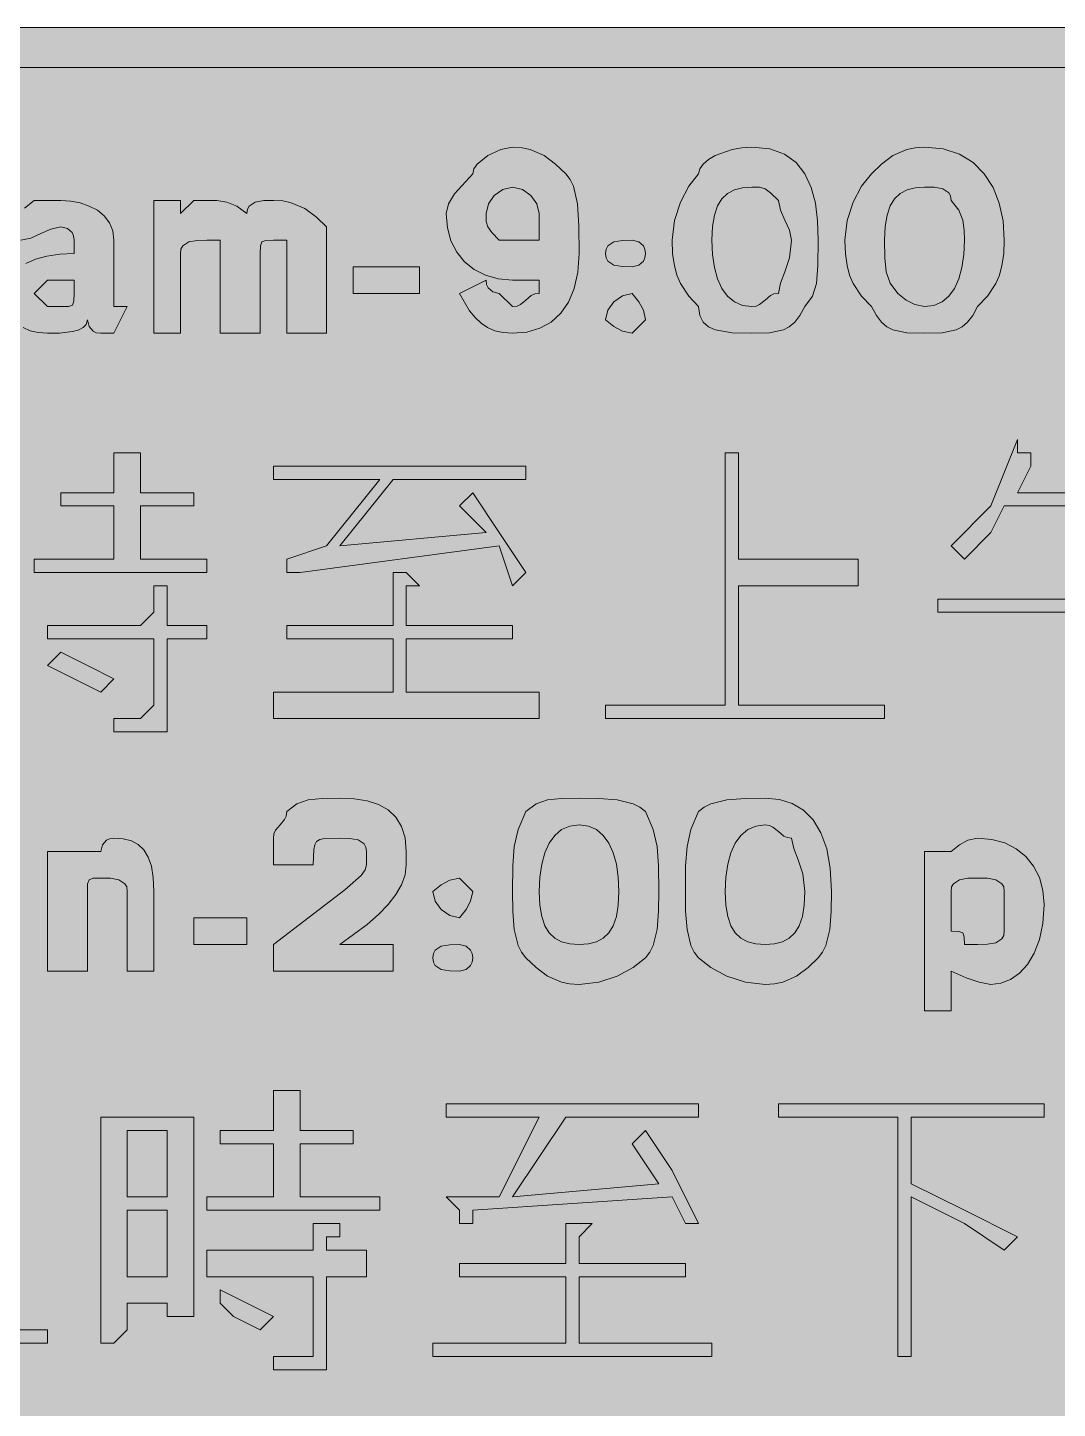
# Model space of a CAD drawing. Header units: metres. Extents: x 81 to 486, y 9 to 260.
# Drawn here: x 249.3 to 342.3, y 135.5 to 260.2 of the extents above; entities that cross this region are included whole.
import ezdxf

# ---------------------------------------------------------------- set-up
doc = ezdxf.new("R2010")
doc.units = ezdxf.units.M
doc.layers.add('FILL_BLACK_000000', color=7, linetype='Continuous', true_color=0x000000)
doc.layers.add('FILL_WHITE_FFFFFF', color=7, linetype='Continuous', true_color=0xffffff)

msp = doc.modelspace()

# ---------------------------------------------------------------- hatches: boundary and pattern name
at = {"layer": 'FILL_BLACK_000000', "true_color": 0x000000}
h = msp.add_hatch(color=7, dxfattribs=at)
h.dxf.hatch_style = 1
h.paths.add_polyline_path([(80.69, 255.06), (80.82, 255.96), (81.18, 256.86), (81.87, 257.76), (83.67, 259.41), (84.57, 259.95), (85.47, 260.16), (480.27, 260.16), (481.17, 259.95), (482.07, 259.41), (483.87, 257.76), (485.52, 255.96), (486.06, 255.06), (486.27, 254.16), (486.27, 15.36), (486.22, 14.51), (486.06, 13.77), (485.52, 12.51), (484.75, 11.48), (483.87, 10.56), (482.97, 9.87), (482.07, 9.51), (481.17, 9.38), (480.27, 9.36), (85.47, 9.36), (84.57, 9.38), (83.67, 9.51), (82.77, 9.87), (81.87, 10.56), (81.82, 10.96), (81.68, 11.27), (81.27, 11.76), (80.86, 12.25), (80.72, 12.56), (80.67, 12.96), (80.67, 15.36), (80.67, 254.16), (80.69, 255.06)])
h.paths.add_polyline_path([(83.82, 256.26), (83.51, 255.97), (83.28, 255.55), (83.12, 254.95), (83.07, 254.16), (83.07, 14.16), (83.22, 13.56), (83.58, 13.15), (83.87, 13.01), (84.27, 12.96), (84.32, 12.56), (84.46, 12.27), (84.87, 11.91), (85.47, 11.76), (480.27, 11.76), (481.15, 11.97), (481.92, 12.51), (482.46, 13.28), (482.67, 14.16), (482.67, 254.16), (482.62, 254.95), (482.46, 255.55), (482.23, 255.97), (481.92, 256.26), (481.15, 256.52), (480.27, 256.56), (85.47, 256.56), (84.59, 256.52), (83.82, 256.26)], flags=16)
h = msp.add_hatch(color=7, dxfattribs=at)
h.dxf.hatch_style = 1
h.paths.add_polyline_path([(290.61, 237.79), (289.59, 238.31), (288.72, 239.01), (288.02, 239.88), (287.5, 240.9), (287.18, 242.07), (287.07, 243.36), (287.28, 244.26), (287.82, 245.16), (289.47, 246.96), (289.58, 247.41), (289.86, 247.84), (290.82, 248.61), (292, 249.15), (293.07, 249.36), (293.92, 249.31), (294.66, 249.15), (295.92, 248.61), (296.95, 247.84), (297.87, 246.96), (298.27, 246.45), (298.56, 245.83), (298.92, 244.26), (299.05, 242.23), (299.07, 239.76), (298.96, 238.07), (298.64, 236.61), (298.12, 235.37), (297.42, 234.36), (296.55, 233.57), (295.53, 233.01), (294.36, 232.67), (293.07, 232.56), (292.22, 232.62), (291.48, 232.78), (290.81, 233.07), (290.22, 233.46), (289.68, 233.97), (289.19, 234.58), (288.27, 236.16), (290.67, 237.36), (290.72, 236.96), (290.86, 236.67), (291.27, 236.31), (291.87, 236.16), (293.07, 234.96), (293.47, 235.01), (293.78, 235.15), (294.27, 235.56), (294.76, 235.97), (295.07, 236.11), (295.47, 236.16), (295.47, 237.36), (293.07, 237.36), (291.78, 237.47), (290.61, 237.79)])
h.paths.add_polyline_path([(294.72, 245.01), (293.95, 245.55), (293.07, 245.76), (292.19, 245.55), (291.42, 245.01), (290.88, 244.24), (290.67, 243.36), (290.69, 242.65), (290.82, 242.16), (291.18, 241.67), (291.87, 240.96), (293.07, 240.96), (295.47, 240.96), (295.47, 243.36), (295.26, 244.24), (294.72, 245.01)], flags=16)
h = msp.add_hatch(color=7, dxfattribs=at)
h.dxf.hatch_style = 1
h.paths.add_polyline_path([(320.52, 237.06), (320.16, 235.9), (319.47, 234.96), (319.02, 234.17), (318.55, 233.57), (318.06, 233.15), (317.52, 232.86), (316.26, 232.6), (314.67, 232.56), (312.91, 232.6), (311.37, 232.86), (310.76, 233.15), (310.28, 233.57), (309.98, 234.17), (309.87, 234.96), (308.99, 235.9), (308.22, 237.06), (307.91, 237.8), (307.68, 238.67), (307.52, 239.72), (307.47, 240.96), (307.68, 242.74), (308.22, 244.41), (308.99, 245.85), (309.87, 246.96), (309.98, 247.41), (310.28, 247.84), (310.76, 248.25), (311.37, 248.61), (312.91, 249.15), (313.77, 249.31), (314.67, 249.36), (316.31, 249.2), (317.63, 248.72), (318.68, 247.97), (319.47, 246.96), (320.04, 245.73), (320.41, 244.3), (320.61, 242.7), (320.67, 240.96), (320.65, 238.67), (320.52, 237.06)])
h.paths.add_polyline_path([(317.67, 242.76), (317.26, 243.66), (317.07, 244.56), (316.36, 245.25), (315.87, 245.61), (315.38, 245.74), (314.67, 245.76), (313.83, 245.7), (313.1, 245.52), (312.48, 245.19), (311.97, 244.71), (311.58, 244.06), (311.3, 243.23), (311.13, 242.2), (311.07, 240.96), (311.13, 239.67), (311.3, 238.5), (311.58, 237.48), (311.97, 236.61), (312.48, 235.91), (313.1, 235.39), (313.83, 235.07), (314.67, 234.96), (315.07, 235.01), (315.38, 235.15), (315.87, 235.56), (316.36, 235.97), (316.67, 236.11), (317.07, 236.16), (317.26, 237.08), (317.67, 238.11), (318.08, 239.37), (318.27, 240.96), (318.08, 241.86), (317.67, 242.76)], flags=16)
h = msp.add_hatch(color=7, dxfattribs=at)
h.dxf.hatch_style = 1
h.paths.add_polyline_path([(337.26, 238.67), (337.03, 237.8), (336.72, 237.06), (335.95, 235.9), (335.07, 234.96), (334.62, 234.17), (334.15, 233.57), (333.66, 233.15), (333.12, 232.86), (331.86, 232.6), (330.27, 232.56), (328.68, 232.6), (327.42, 232.86), (326.88, 233.15), (326.39, 233.57), (325.92, 234.17), (325.47, 234.96), (324.59, 235.9), (323.82, 237.06), (323.51, 237.8), (323.28, 238.67), (323.12, 239.72), (323.07, 240.96), (323.28, 242.74), (323.82, 244.41), (324.59, 245.85), (325.47, 246.96), (326.39, 247.84), (327.42, 248.61), (328.68, 249.15), (329.42, 249.31), (330.27, 249.36), (331.96, 249.2), (333.42, 248.72), (334.66, 247.97), (335.67, 246.96), (336.46, 245.73), (337.02, 244.3), (337.36, 242.7), (337.47, 240.96), (337.42, 239.72), (337.26, 238.67)])
h.paths.add_polyline_path([(333.72, 242.76), (333.36, 243.66), (332.67, 244.56), (332.62, 244.96), (332.46, 245.25), (331.92, 245.61), (331.15, 245.74), (330.27, 245.76), (329.43, 245.7), (328.7, 245.52), (328.08, 245.19), (327.57, 244.71), (327.18, 244.06), (326.9, 243.23), (326.73, 242.2), (326.67, 240.96), (326.69, 239.37), (326.82, 238.11), (327.18, 237.08), (327.87, 236.16), (328.62, 235.56), (329.39, 235.15), (330.27, 234.96), (331.11, 235.07), (331.85, 235.39), (332.46, 235.91), (332.97, 236.61), (333.36, 237.48), (333.64, 238.5), (333.81, 239.67), (333.87, 240.96), (333.85, 241.86), (333.72, 242.76)], flags=16)
h = msp.add_hatch(color=7, dxfattribs=at)
h.dxf.hatch_style = 1
h.paths.add_polyline_path([(253.42, 241.36), (253.28, 241.65), (252.87, 242.01), (252.27, 242.16), (251.37, 241.97), (250.47, 241.56), (249.57, 241.15), (248.67, 240.96), (247.47, 243.36), (248.22, 243.51), (248.99, 243.87), (249.87, 244.56), (252.27, 244.56), (253.17, 244.5), (254.03, 244.33), (254.84, 244.05), (255.57, 243.66), (256.18, 243.15), (256.66, 242.53), (256.96, 241.8), (257.07, 240.96), (257.07, 234.96), (258.27, 234.96), (257.07, 232.56), (255.87, 232.56), (255.47, 232.61), (255.18, 232.75), (254.82, 233.16), (254.67, 233.76), (254.56, 233.36), (254.28, 233.07), (253.85, 232.85), (253.32, 232.71), (252.14, 232.58), (251.07, 232.56), (250.23, 232.62), (249.5, 232.78), (248.88, 233.07), (248.37, 233.46), (247.98, 233.97), (247.7, 234.58), (247.53, 235.32), (247.47, 236.16), (247.58, 237), (247.9, 237.73), (248.42, 238.35), (249.12, 238.86), (249.99, 239.25), (251.01, 239.53), (252.18, 239.7), (253.47, 239.76), (253.47, 240.96), (253.42, 241.36)])
h.paths.add_polyline_path([(252.27, 234.96), (252.96, 234.98), (253.32, 235.11), (253.45, 235.47), (253.47, 236.16), (253.47, 237.36), (251.07, 237.36), (249.87, 236.16), (251.07, 234.96), (252.27, 234.96)], flags=16)
h = msp.add_hatch(color=7, dxfattribs=at)
h.dxf.hatch_style = 1
h.paths.add_polyline_path([(260.67, 232.56), (260.67, 244.56), (263.07, 244.56), (263.07, 243.36), (264.27, 244.56), (265.47, 244.56), (266.37, 244.54), (267.27, 244.41), (268.17, 244.05), (269.07, 243.36), (269.12, 243.76), (269.28, 244.05), (269.82, 244.41), (270.59, 244.54), (271.47, 244.56), (272.32, 244.51), (273.06, 244.35), (274.32, 243.81), (275.35, 243.04), (276.27, 242.16), (276.27, 240.96), (276.27, 232.56), (272.67, 232.56), (272.67, 240.96), (271.47, 240.96), (270.78, 240.94), (270.42, 240.81), (270.29, 240.45), (270.27, 239.76), (270.27, 232.56), (266.67, 232.56), (266.67, 240.96), (265.47, 240.96), (264.59, 240.94), (263.82, 240.81), (263.28, 240.45), (263.12, 240.16), (263.07, 239.76), (263.07, 232.56), (260.67, 232.56)])
h = msp.add_hatch(color=7, dxfattribs=at)
h.dxf.hatch_style = 1
h.paths.add_polyline_path([(305.02, 239.36), (304.88, 239.07), (304.47, 238.71), (303.87, 238.56), (302.99, 238.58), (302.22, 238.71), (301.68, 239.07), (301.52, 239.36), (301.47, 239.76), (301.52, 240.16), (301.68, 240.45), (302.22, 240.81), (302.99, 240.94), (303.87, 240.96), (304.47, 240.81), (304.88, 240.45), (305.02, 240.16), (305.07, 239.76), (305.02, 239.36)])
h = msp.add_hatch(color=7, dxfattribs=at)
h.dxf.hatch_style = 1
h.paths.add_polyline_path([(278.67, 236.16), (278.67, 238.56), (284.67, 238.56), (284.67, 236.16), (278.67, 236.16)])
h = msp.add_hatch(color=7, dxfattribs=at)
h.dxf.hatch_style = 1
h.paths.add_polyline_path([(303.87, 232.56), (302.99, 232.75), (302.22, 233.16), (301.47, 233.76), (301.68, 234.64), (302.22, 235.41), (302.99, 235.95), (303.87, 236.16), (304.47, 235.41), (304.88, 234.64), (305.07, 233.76), (303.87, 232.56)])
h = msp.add_hatch(color=7, dxfattribs=at)
h.dxf.hatch_style = 1
h.paths.add_polyline_path([(354.27, 216.96), (345.87, 216.96), (345.87, 208.56), (356.67, 208.56), (356.67, 207.36), (345.87, 207.36), (345.87, 196.56), (343.47, 196.56), (343.47, 207.36), (331.47, 207.36), (331.47, 208.56), (343.47, 208.56), (343.47, 216.96), (337.47, 216.96), (336.27, 214.56), (333.87, 212.16), (332.67, 213.36), (336.27, 216.96), (338.67, 222.96), (338.67, 221.76), (339.87, 221.76), (339.87, 220.56), (338.67, 218.16), (354.27, 218.16), (354.27, 216.96)])
h = msp.add_hatch(color=7, dxfattribs=at)
h.dxf.hatch_style = 1
h.paths.add_polyline_path([(265.47, 210.96), (251.07, 210.96), (249.87, 210.96), (249.87, 212.16), (251.07, 212.16), (257.07, 212.16), (257.07, 216.96), (252.27, 216.96), (252.27, 218.16), (257.07, 218.16), (257.07, 221.76), (258.27, 221.76), (259.47, 221.76), (259.47, 220.56), (259.47, 218.16), (264.27, 218.16), (264.27, 216.96), (259.47, 216.96), (259.47, 212.16), (265.47, 212.16), (265.47, 210.96)])
h = msp.add_hatch(color=7, dxfattribs=at)
h.dxf.hatch_style = 1
h.paths.add_polyline_path([(313.47, 209.76), (313.47, 198.96), (326.67, 198.96), (326.67, 197.76), (301.47, 197.76), (301.47, 198.96), (312.27, 198.96), (312.27, 221.76), (313.47, 221.76), (313.47, 220.56), (313.47, 212.16), (324.27, 212.16), (324.27, 209.76), (313.47, 209.76)])
h = msp.add_hatch(color=7, dxfattribs=at)
h.dxf.hatch_style = 1
h.paths.add_polyline_path([(289.47, 218.16), (291.87, 214.56), (294.27, 210.96), (293.07, 209.76), (291.87, 213.36), (273.87, 210.96), (272.67, 210.96), (272.67, 212.16), (276.27, 213.36), (281.07, 219.36), (271.47, 219.36), (271.47, 220.56), (294.27, 220.56), (294.27, 219.36), (282.27, 219.36), (277.47, 213.36), (290.67, 214.56), (288.27, 216.96), (289.47, 218.16)])
h = msp.add_hatch(color=7, dxfattribs=at)
h.dxf.hatch_style = 1
h.paths.add_polyline_path([(295.47, 200.16), (295.47, 197.76), (271.47, 197.76), (271.47, 200.16), (282.27, 200.16), (282.27, 204.96), (272.67, 204.96), (272.67, 206.16), (282.27, 206.16), (282.27, 210.96), (283.47, 210.96), (284.67, 209.76), (283.47, 209.76), (283.47, 206.16), (293.07, 206.16), (293.07, 204.96), (283.47, 204.96), (283.47, 200.16), (295.47, 200.16)])
h = msp.add_hatch(color=7, dxfattribs=at)
h.dxf.hatch_style = 1
h.paths.add_polyline_path([(261.87, 209.76), (261.87, 208.56), (261.87, 207.36), (261.87, 206.16), (265.47, 206.16), (265.47, 204.96), (261.87, 204.96), (261.87, 197.76), (261.87, 196.56), (260.67, 196.56), (258.27, 196.56), (257.07, 196.56), (257.07, 197.76), (259.47, 197.76), (260.67, 198.96), (260.67, 204.96), (259.47, 204.96), (251.07, 204.96), (251.07, 206.16), (259.47, 206.16), (260.67, 207.36), (260.67, 209.76), (261.87, 209.76)])
h = msp.add_hatch(color=7, dxfattribs=at)
h.dxf.hatch_style = 1
h.paths.add_polyline_path([(254.67, 202.56), (257.07, 201.36), (255.87, 200.16), (253.47, 201.36), (251.07, 202.56), (252.27, 203.76), (254.67, 202.56)])
h = msp.add_hatch(color=7, dxfattribs=at)
h.dxf.hatch_style = 1
h.paths.add_polyline_path([(276.08, 186.92), (275.66, 186.83), (275.37, 186.66), (275.2, 186.37), (275.11, 185.95), (275.07, 184.56), (271.47, 184.56), (271.47, 186.96), (271.52, 187.36), (271.66, 187.67), (272.07, 188.16), (272.48, 188.65), (272.62, 188.96), (272.67, 189.36), (273.59, 190.05), (274.62, 190.41), (275.88, 190.54), (277.47, 190.56), (278.76, 190.5), (279.93, 190.32), (280.95, 189.99), (281.82, 189.51), (282.52, 188.86), (283.04, 188.03), (283.36, 187), (283.47, 185.76), (283.47, 184.56), (283.36, 183.66), (283.04, 182.76), (282.52, 181.86), (281.82, 180.96), (280.95, 180.06), (279.93, 179.16), (277.47, 177.36), (282.27, 177.36), (282.27, 174.96), (271.47, 174.96), (271.47, 177.36), (277.92, 182.31), (279.4, 183.6), (279.76, 184.1), (279.87, 184.56), (279.87, 185.76), (279.82, 186.16), (279.66, 186.45), (279.12, 186.81), (278.35, 186.94), (277.47, 186.96), (276.08, 186.92)])
h = msp.add_hatch(color=7, dxfattribs=at)
h.dxf.hatch_style = 1
h.paths.add_polyline_path([(306.12, 178.71), (305.76, 177.27), (305.47, 176.66), (305.07, 176.16), (303.96, 175.28), (302.52, 174.51), (300.85, 173.97), (299.07, 173.76), (298.22, 173.81), (297.48, 173.97), (296.22, 174.51), (295.19, 175.28), (294.27, 176.16), (293.87, 176.66), (293.58, 177.27), (293.22, 178.71), (293.09, 180.38), (293.07, 182.16), (293.09, 184.47), (293.22, 186.21), (293.58, 187.73), (294.27, 189.36), (295.19, 190.05), (296.22, 190.41), (297.48, 190.54), (299.07, 190.56), (300.85, 190.54), (302.52, 190.41), (303.96, 190.05), (304.57, 189.76), (305.07, 189.36), (305.76, 187.73), (306.12, 186.21), (306.25, 184.47), (306.27, 182.16), (306.25, 180.38), (306.12, 178.71)])
h.paths.add_polyline_path([(300.65, 177.6), (301.26, 177.93), (301.77, 178.41), (302.16, 179.06), (302.45, 179.89), (302.61, 180.92), (302.67, 182.16), (302.61, 183.45), (302.45, 184.62), (302.16, 185.64), (301.77, 186.51), (301.26, 187.21), (300.65, 187.73), (299.91, 188.05), (299.07, 188.16), (298.23, 188.05), (297.5, 187.73), (296.88, 187.21), (296.37, 186.51), (295.98, 185.64), (295.7, 184.62), (295.53, 183.45), (295.47, 182.16), (295.53, 180.92), (295.7, 179.89), (295.98, 179.06), (296.37, 178.41), (296.88, 177.93), (297.5, 177.6), (298.23, 177.42), (299.07, 177.36), (299.91, 177.42), (300.65, 177.6)], flags=16)
h = msp.add_hatch(color=7, dxfattribs=at)
h.dxf.hatch_style = 1
h.paths.add_polyline_path([(321.72, 178.71), (321.36, 177.27), (321.07, 176.66), (320.67, 176.16), (319.75, 175.28), (318.72, 174.51), (317.46, 173.97), (316.72, 173.81), (315.87, 173.76), (314.09, 173.97), (312.42, 174.51), (310.98, 175.28), (309.87, 176.16), (309.47, 176.66), (309.18, 177.27), (308.82, 178.71), (308.69, 180.38), (308.67, 182.16), (308.69, 184.47), (308.82, 186.21), (309.18, 187.73), (309.87, 189.36), (310.37, 189.76), (310.98, 190.05), (312.42, 190.41), (314.09, 190.54), (315.87, 190.56), (317.16, 190.45), (318.33, 190.09), (319.35, 189.48), (320.22, 188.61), (320.92, 187.45), (321.44, 186), (321.76, 184.24), (321.87, 182.16), (321.85, 180.38), (321.72, 178.71)])
h.paths.add_polyline_path([(317.45, 177.6), (318.06, 177.93), (318.57, 178.41), (318.96, 179.06), (319.25, 179.89), (319.41, 180.92), (319.47, 182.16), (319.28, 183.75), (318.87, 185.01), (318.46, 186.04), (318.27, 186.96), (317.87, 187.01), (317.56, 187.15), (317.07, 187.56), (316.58, 187.97), (316.27, 188.11), (315.87, 188.16), (315.03, 188.05), (314.3, 187.73), (313.68, 187.21), (313.17, 186.51), (312.78, 185.64), (312.5, 184.62), (312.33, 183.45), (312.27, 182.16), (312.33, 180.92), (312.5, 179.89), (312.78, 179.06), (313.17, 178.41), (313.68, 177.93), (314.3, 177.6), (315.03, 177.42), (315.87, 177.36), (316.71, 177.42), (317.45, 177.6)], flags=16)
h = msp.add_hatch(color=7, dxfattribs=at)
h.dxf.hatch_style = 1
h.paths.add_polyline_path([(251.07, 185.76), (254.67, 185.76), (255.87, 185.76), (256.02, 186.36), (256.38, 186.77), (256.67, 186.91), (257.07, 186.96), (257.91, 186.9), (258.65, 186.72), (259.26, 186.39), (259.77, 185.91), (260.16, 185.26), (260.45, 184.43), (260.61, 183.4), (260.67, 182.16), (260.67, 174.96), (258.27, 174.96), (258.27, 180.96), (258.27, 182.16), (258.22, 182.56), (258.06, 182.85), (257.52, 183.21), (256.75, 183.34), (255.87, 183.36), (255.18, 183.34), (254.82, 183.21), (254.69, 182.85), (254.67, 182.16), (254.67, 174.96), (251.07, 174.96), (251.07, 185.76)])
h = msp.add_hatch(color=7, dxfattribs=at)
h.dxf.hatch_style = 1
h.paths.add_polyline_path([(334.19, 186.77), (335.07, 186.96), (336.36, 186.85), (337.53, 186.53), (338.55, 186.01), (339.42, 185.31), (340.12, 184.44), (340.64, 183.42), (340.96, 182.25), (341.07, 180.96), (340.96, 179.27), (340.66, 177.81), (340.18, 176.57), (339.57, 175.56), (338.84, 174.77), (338.03, 174.21), (337.17, 173.87), (336.27, 173.76), (335.2, 173.95), (334.02, 174.36), (332.67, 174.96), (332.67, 171.36), (330.27, 171.36), (330.27, 185.76), (332.67, 185.76), (333.42, 186.36), (334.19, 186.77)])
h.paths.add_polyline_path([(336.72, 177.51), (337.26, 177.87), (337.42, 178.16), (337.47, 178.56), (337.47, 179.76), (337.47, 182.16), (337.42, 182.56), (337.26, 182.85), (336.72, 183.21), (335.95, 183.34), (335.07, 183.36), (334.19, 183.34), (333.42, 183.21), (332.88, 182.85), (332.72, 182.56), (332.67, 182.16), (332.67, 178.56), (333.36, 178.54), (333.72, 178.41), (333.85, 178.05), (333.87, 177.36), (335.07, 177.36), (335.95, 177.38), (336.72, 177.51)], flags=16)
h = msp.add_hatch(color=7, dxfattribs=at)
h.dxf.hatch_style = 1
h.paths.add_polyline_path([(289.28, 181.28), (288.87, 180.51), (288.27, 179.76), (287.39, 179.97), (286.62, 180.51), (286.08, 181.28), (285.87, 182.16), (286.62, 182.76), (287.39, 183.17), (288.27, 183.36), (289.47, 182.16), (289.28, 181.28)])
h = msp.add_hatch(color=7, dxfattribs=at)
h.dxf.hatch_style = 1
h.paths.add_polyline_path([(269.07, 179.76), (269.07, 177.36), (264.27, 177.36), (264.27, 179.76), (269.07, 179.76)])
h = msp.add_hatch(color=7, dxfattribs=at)
h.dxf.hatch_style = 1
h.paths.add_polyline_path([(289.42, 175.76), (289.28, 175.47), (288.87, 175.11), (288.27, 174.96), (287.39, 174.98), (286.62, 175.11), (286.08, 175.47), (285.92, 175.76), (285.87, 176.16), (285.92, 176.56), (286.08, 176.85), (286.62, 177.21), (287.39, 177.34), (288.27, 177.36), (288.87, 177.21), (289.28, 176.85), (289.42, 176.56), (289.47, 176.16), (289.42, 175.76)])
h = msp.add_hatch(color=7, dxfattribs=at)
h.dxf.hatch_style = 1
h.paths.add_polyline_path([(281.07, 154.56), (281.07, 153.36), (279.87, 153.36), (265.47, 153.36), (265.47, 154.56), (271.47, 154.56), (271.47, 159.36), (266.67, 159.36), (266.67, 160.56), (271.47, 160.56), (271.47, 164.16), (272.67, 164.16), (273.87, 164.16), (273.87, 162.96), (273.87, 160.56), (278.67, 160.56), (278.67, 159.36), (273.87, 159.36), (273.87, 154.56), (279.87, 154.56), (281.07, 154.56)])
h = msp.add_hatch(color=7, dxfattribs=at)
h.dxf.hatch_style = 1
h.paths.add_polyline_path([(305.07, 160.56), (307.47, 156.96), (309.87, 152.16), (308.67, 152.16), (307.47, 154.56), (289.47, 153.36), (289.47, 152.16), (288.27, 152.16), (288.27, 153.36), (287.07, 154.56), (291.87, 154.56), (295.47, 161.76), (287.07, 161.76), (287.07, 162.96), (309.87, 162.96), (309.87, 161.76), (297.87, 161.76), (293.07, 154.56), (306.27, 155.76), (303.87, 159.36), (305.07, 160.56)])
h = msp.add_hatch(color=7, dxfattribs=at)
h.dxf.hatch_style = 1
h.paths.add_polyline_path([(341.07, 162.96), (341.07, 161.76), (329.07, 161.76), (329.07, 155.76), (333.87, 153.36), (338.67, 150.96), (337.47, 149.76), (333.87, 152.16), (329.07, 154.56), (329.07, 140.16), (327.87, 140.16), (327.87, 161.76), (317.07, 161.76), (317.07, 162.96), (341.07, 162.96)])
h = msp.add_hatch(color=7, dxfattribs=at)
h.dxf.hatch_style = 1
h.paths.add_polyline_path([(263.07, 161.76), (264.27, 161.76), (264.27, 143.76), (263.07, 143.76), (261.87, 143.76), (261.87, 144.96), (258.27, 144.96), (258.27, 142.56), (257.07, 141.36), (255.87, 141.36), (255.87, 142.56), (255.87, 161.76), (263.07, 161.76)])
h.paths.add_polyline_path([(261.87, 153.36), (258.27, 153.36), (258.27, 147.36), (261.87, 147.36), (261.87, 153.36)], flags=16)
h.paths.add_polyline_path([(261.87, 160.56), (258.27, 160.56), (258.27, 154.56), (261.87, 154.56), (261.87, 160.56)], flags=16)
h = msp.add_hatch(color=7, dxfattribs=at)
h.dxf.hatch_style = 1
h.paths.add_polyline_path([(276.27, 152.16), (277.47, 152.16), (277.47, 150.96), (276.27, 150.96), (276.27, 149.76), (279.87, 149.76), (279.87, 148.56), (279.87, 147.36), (276.27, 147.36), (276.27, 140.16), (276.27, 138.96), (275.07, 138.96), (272.67, 138.96), (271.47, 138.96), (271.47, 140.16), (273.87, 140.16), (275.07, 140.16), (275.07, 141.36), (275.07, 147.36), (265.47, 147.36), (265.47, 148.56), (265.47, 149.76), (275.07, 149.76), (275.07, 152.16), (276.27, 152.16)])
h = msp.add_hatch(color=7, dxfattribs=at)
h.dxf.hatch_style = 1
h.paths.add_polyline_path([(311.07, 141.36), (311.07, 140.16), (285.87, 140.16), (285.87, 141.36), (297.87, 141.36), (297.87, 147.36), (288.27, 147.36), (288.27, 148.56), (297.87, 148.56), (297.87, 152.16), (299.07, 152.16), (300.27, 152.16), (299.07, 150.96), (299.07, 148.56), (308.67, 148.56), (308.67, 147.36), (299.07, 147.36), (299.07, 141.36), (311.07, 141.36)])
h = msp.add_hatch(color=7, dxfattribs=at)
h.dxf.hatch_style = 1
h.paths.add_polyline_path([(269.07, 144.96), (271.47, 143.76), (270.27, 142.56), (267.87, 143.76), (266.67, 144.96), (266.67, 146.16), (269.07, 144.96)])
h = msp.add_hatch(color=7, dxfattribs=at)
h.dxf.hatch_style = 1
h.paths.add_polyline_path([(225.87, 142.56), (251.07, 142.56), (251.07, 141.36), (225.87, 141.36), (225.87, 142.56)])
at = {"layer": 'FILL_WHITE_FFFFFF', "true_color": 0xffffff}
h = msp.add_hatch(color=7, dxfattribs=at)
h.dxf.hatch_style = 1
h.paths.add_polyline_path([(480.27, 256.56), (482.67, 256.56), (482.67, 254.16), (482.67, 14.16), (482.67, 12.96), (481.96, 12.27), (481.47, 11.91), (480.98, 11.78), (480.27, 11.76), (85.47, 11.76), (84.87, 11.91), (84.46, 12.27), (84.32, 12.56), (84.27, 12.96), (83.87, 13.01), (83.58, 13.15), (83.22, 13.56), (83.07, 14.16), (83.07, 254.16), (83.12, 254.95), (83.28, 255.55), (83.51, 255.97), (83.82, 256.26), (84.59, 256.52), (85.47, 256.56), (480.27, 256.56)])

# ---------------------------------------------------------------- linework, layer by layer
at = {"layer": 'FILL_BLACK_000000', "lineweight": 0, "true_color": 0x000000}
for points in [[(480.27, 9.36), (85.47, 9.36), (84.57, 9.38), (83.67, 9.51), (82.77, 9.87), (81.87, 10.56), (81.82, 10.96), (81.68, 11.27), (81.27, 11.76), (80.86, 12.25), (80.72, 12.56), (80.67, 12.96), (80.67, 15.36), (80.67, 254.16), (80.69, 255.06), (80.82, 255.96), (81.18, 256.86), (81.87, 257.76), (83.67, 259.41), (84.57, 259.95), (85.47, 260.16), (480.27, 260.16)], [(480.27, 256.56), (85.47, 256.56), (84.59, 256.52), (83.82, 256.26), (83.51, 255.97), (83.28, 255.55), (83.12, 254.95), (83.07, 254.16), (83.07, 14.16), (83.22, 13.56), (83.58, 13.15), (83.87, 13.01), (84.27, 12.96), (84.32, 12.56), (84.46, 12.27), (84.87, 11.91), (85.47, 11.76), (480.27, 11.76)], [(248.99, 243.87), (249.87, 244.56), (252.27, 244.56), (253.17, 244.5), (254.03, 244.33), (254.84, 244.05), (255.57, 243.66), (256.18, 243.15), (256.66, 242.53), (256.96, 241.8), (257.07, 240.96), (257.07, 234.96), (258.27, 234.96), (257.07, 232.56), (255.87, 232.56), (255.47, 232.61), (255.18, 232.75), (254.82, 233.16), (254.67, 233.76), (254.56, 233.36), (254.28, 233.07), (253.85, 232.85), (253.32, 232.71), (252.14, 232.58), (251.07, 232.56), (250.23, 232.62), (249.5, 232.78), (248.88, 233.07)], [(249.12, 238.86), (249.99, 239.25), (251.01, 239.53), (252.18, 239.7), (253.47, 239.76), (253.47, 240.96), (253.42, 241.36), (253.28, 241.65), (252.87, 242.01), (252.27, 242.16), (251.37, 241.97), (250.47, 241.56), (249.57, 241.15), (248.67, 240.96)]]:
    msp.add_lwpolyline(points, dxfattribs=at)
for points in [[(290.61, 237.79), (289.59, 238.31), (288.72, 239.01), (288.02, 239.88), (287.5, 240.9), (287.18, 242.07), (287.07, 243.36), (287.28, 244.26), (287.82, 245.16), (289.47, 246.96), (289.58, 247.41), (289.86, 247.84), (290.82, 248.61), (292, 249.15), (293.07, 249.36), (293.92, 249.31), (294.66, 249.15), (295.92, 248.61), (296.95, 247.84), (297.87, 246.96), (298.27, 246.45), (298.56, 245.83), (298.92, 244.26), (299.05, 242.23), (299.07, 239.76), (298.96, 238.07), (298.64, 236.61), (298.12, 235.37), (297.42, 234.36), (296.55, 233.57), (295.53, 233.01), (294.36, 232.67), (293.07, 232.56), (292.22, 232.62), (291.48, 232.78), (290.81, 233.07), (290.22, 233.46), (289.68, 233.97), (289.19, 234.58), (288.27, 236.16), (290.67, 237.36), (290.72, 236.96), (290.86, 236.67), (291.27, 236.31), (291.87, 236.16), (293.07, 234.96), (293.47, 235.01), (293.78, 235.15), (294.27, 235.56), (294.76, 235.97), (295.07, 236.11), (295.47, 236.16), (295.47, 237.36), (293.07, 237.36), (291.78, 237.47)], [(320.52, 237.06), (320.16, 235.9), (319.47, 234.96), (319.02, 234.17), (318.55, 233.57), (318.06, 233.15), (317.52, 232.86), (316.26, 232.6), (314.67, 232.56), (312.91, 232.6), (311.37, 232.86), (310.76, 233.15), (310.28, 233.57), (309.98, 234.17), (309.87, 234.96), (308.99, 235.9), (308.22, 237.06), (307.91, 237.8), (307.68, 238.67), (307.52, 239.72), (307.47, 240.96), (307.68, 242.74), (308.22, 244.41), (308.99, 245.85), (309.87, 246.96), (309.98, 247.41), (310.28, 247.84), (310.76, 248.25), (311.37, 248.61), (312.91, 249.15), (313.77, 249.31), (314.67, 249.36), (316.31, 249.2), (317.63, 248.72), (318.68, 247.97), (319.47, 246.96), (320.04, 245.73), (320.41, 244.3), (320.61, 242.7), (320.67, 240.96), (320.65, 238.67)], [(337.26, 238.67), (337.03, 237.8), (336.72, 237.06), (335.95, 235.9), (335.07, 234.96), (334.62, 234.17), (334.15, 233.57), (333.66, 233.15), (333.12, 232.86), (331.86, 232.6), (330.27, 232.56), (328.68, 232.6), (327.42, 232.86), (326.88, 233.15), (326.39, 233.57), (325.92, 234.17), (325.47, 234.96), (324.59, 235.9), (323.82, 237.06), (323.51, 237.8), (323.28, 238.67), (323.12, 239.72), (323.07, 240.96), (323.28, 242.74), (323.82, 244.41), (324.59, 245.85), (325.47, 246.96), (326.39, 247.84), (327.42, 248.61), (328.68, 249.15), (329.42, 249.31), (330.27, 249.36), (331.96, 249.2), (333.42, 248.72), (334.66, 247.97), (335.67, 246.96), (336.46, 245.73), (337.02, 244.3), (337.36, 242.7), (337.47, 240.96), (337.42, 239.72)], [(294.72, 245.01), (293.95, 245.55), (293.07, 245.76), (292.19, 245.55), (291.42, 245.01), (290.88, 244.24), (290.67, 243.36), (290.69, 242.65), (290.82, 242.16), (291.18, 241.67), (291.87, 240.96), (293.07, 240.96), (295.47, 240.96), (295.47, 243.36), (295.26, 244.24)], [(317.67, 242.76), (317.26, 243.66), (317.07, 244.56), (316.36, 245.25), (315.87, 245.61), (315.38, 245.74), (314.67, 245.76), (313.83, 245.7), (313.1, 245.52), (312.48, 245.19), (311.97, 244.71), (311.58, 244.06), (311.3, 243.23), (311.13, 242.2), (311.07, 240.96), (311.13, 239.67), (311.3, 238.5), (311.58, 237.48), (311.97, 236.61), (312.48, 235.91), (313.1, 235.39), (313.83, 235.07), (314.67, 234.96), (315.07, 235.01), (315.38, 235.15), (315.87, 235.56), (316.36, 235.97), (316.67, 236.11), (317.07, 236.16), (317.26, 237.08), (317.67, 238.11), (318.08, 239.37), (318.27, 240.96), (318.08, 241.86)], [(333.72, 242.76), (333.36, 243.66), (332.67, 244.56), (332.62, 244.96), (332.46, 245.25), (331.92, 245.61), (331.15, 245.74), (330.27, 245.76), (329.43, 245.7), (328.7, 245.52), (328.08, 245.19), (327.57, 244.71), (327.18, 244.06), (326.9, 243.23), (326.73, 242.2), (326.67, 240.96), (326.69, 239.37), (326.82, 238.11), (327.18, 237.08), (327.87, 236.16), (328.62, 235.56), (329.39, 235.15), (330.27, 234.96), (331.11, 235.07), (331.85, 235.39), (332.46, 235.91), (332.97, 236.61), (333.36, 237.48), (333.64, 238.5), (333.81, 239.67), (333.87, 240.96), (333.85, 241.86)], [(260.67, 232.56), (260.67, 244.56), (263.07, 244.56), (263.07, 243.36), (264.27, 244.56), (265.47, 244.56), (266.37, 244.54), (267.27, 244.41), (268.17, 244.05), (269.07, 243.36), (269.12, 243.76), (269.28, 244.05), (269.82, 244.41), (270.59, 244.54), (271.47, 244.56), (272.32, 244.51), (273.06, 244.35), (274.32, 243.81), (275.35, 243.04), (276.27, 242.16), (276.27, 240.96), (276.27, 232.56), (272.67, 232.56), (272.67, 240.96), (271.47, 240.96), (270.78, 240.94), (270.42, 240.81), (270.29, 240.45), (270.27, 239.76), (270.27, 232.56), (266.67, 232.56), (266.67, 240.96), (265.47, 240.96), (264.59, 240.94), (263.82, 240.81), (263.28, 240.45), (263.12, 240.16), (263.07, 239.76), (263.07, 232.56)], [(305.02, 239.36), (304.88, 239.07), (304.47, 238.71), (303.87, 238.56), (302.99, 238.58), (302.22, 238.71), (301.68, 239.07), (301.52, 239.36), (301.47, 239.76), (301.52, 240.16), (301.68, 240.45), (302.22, 240.81), (302.99, 240.94), (303.87, 240.96), (304.47, 240.81), (304.88, 240.45), (305.02, 240.16), (305.07, 239.76)], [(278.67, 236.16), (278.67, 238.56), (284.67, 238.56), (284.67, 236.16)], [(252.27, 234.96), (252.96, 234.98), (253.32, 235.11), (253.45, 235.47), (253.47, 236.16), (253.47, 237.36), (251.07, 237.36), (249.87, 236.16), (251.07, 234.96)], [(303.87, 232.56), (302.99, 232.75), (302.22, 233.16), (301.47, 233.76), (301.68, 234.64), (302.22, 235.41), (302.99, 235.95), (303.87, 236.16), (304.47, 235.41), (304.88, 234.64), (305.07, 233.76)], [(354.27, 216.96), (345.87, 216.96), (345.87, 208.56), (356.67, 208.56), (356.67, 207.36), (345.87, 207.36), (345.87, 196.56), (343.47, 196.56), (343.47, 207.36), (331.47, 207.36), (331.47, 208.56), (343.47, 208.56), (343.47, 216.96), (337.47, 216.96), (336.27, 214.56), (333.87, 212.16), (332.67, 213.36), (336.27, 216.96), (338.67, 222.96), (338.67, 221.76), (339.87, 221.76), (339.87, 220.56), (338.67, 218.16), (354.27, 218.16)], [(265.47, 210.96), (251.07, 210.96), (249.87, 210.96), (249.87, 212.16), (251.07, 212.16), (257.07, 212.16), (257.07, 216.96), (252.27, 216.96), (252.27, 218.16), (257.07, 218.16), (257.07, 221.76), (258.27, 221.76), (259.47, 221.76), (259.47, 220.56), (259.47, 218.16), (264.27, 218.16), (264.27, 216.96), (259.47, 216.96), (259.47, 212.16), (265.47, 212.16)], [(313.47, 209.76), (313.47, 198.96), (326.67, 198.96), (326.67, 197.76), (301.47, 197.76), (301.47, 198.96), (312.27, 198.96), (312.27, 221.76), (313.47, 221.76), (313.47, 220.56), (313.47, 212.16), (324.27, 212.16), (324.27, 209.76)], [(289.47, 218.16), (291.87, 214.56), (294.27, 210.96), (293.07, 209.76), (291.87, 213.36), (273.87, 210.96), (272.67, 210.96), (272.67, 212.16), (276.27, 213.36), (281.07, 219.36), (271.47, 219.36), (271.47, 220.56), (294.27, 220.56), (294.27, 219.36), (282.27, 219.36), (277.47, 213.36), (290.67, 214.56), (288.27, 216.96)], [(295.47, 200.16), (295.47, 197.76), (271.47, 197.76), (271.47, 200.16), (282.27, 200.16), (282.27, 204.96), (272.67, 204.96), (272.67, 206.16), (282.27, 206.16), (282.27, 210.96), (283.47, 210.96), (284.67, 209.76), (283.47, 209.76), (283.47, 206.16), (293.07, 206.16), (293.07, 204.96), (283.47, 204.96), (283.47, 200.16)], [(261.87, 209.76), (261.87, 208.56), (261.87, 207.36), (261.87, 206.16), (265.47, 206.16), (265.47, 204.96), (261.87, 204.96), (261.87, 197.76), (261.87, 196.56), (260.67, 196.56), (258.27, 196.56), (257.07, 196.56), (257.07, 197.76), (259.47, 197.76), (260.67, 198.96), (260.67, 204.96), (259.47, 204.96), (251.07, 204.96), (251.07, 206.16), (259.47, 206.16), (260.67, 207.36), (260.67, 209.76)], [(254.67, 202.56), (257.07, 201.36), (255.87, 200.16), (253.47, 201.36), (251.07, 202.56), (252.27, 203.76)], [(276.08, 186.92), (275.66, 186.83), (275.37, 186.66), (275.2, 186.37), (275.11, 185.95), (275.07, 184.56), (271.47, 184.56), (271.47, 186.96), (271.52, 187.36), (271.66, 187.67), (272.07, 188.16), (272.48, 188.65), (272.62, 188.96), (272.67, 189.36), (273.59, 190.05), (274.62, 190.41), (275.88, 190.54), (277.47, 190.56), (278.76, 190.5), (279.93, 190.32), (280.95, 189.99), (281.82, 189.51), (282.52, 188.86), (283.04, 188.03), (283.36, 187), (283.47, 185.76), (283.47, 184.56), (283.36, 183.66), (283.04, 182.76), (282.52, 181.86), (281.82, 180.96), (280.95, 180.06), (279.93, 179.16), (277.47, 177.36), (282.27, 177.36), (282.27, 174.96), (271.47, 174.96), (271.47, 177.36), (277.92, 182.31), (279.4, 183.6), (279.76, 184.1), (279.87, 184.56), (279.87, 185.76), (279.82, 186.16), (279.66, 186.45), (279.12, 186.81), (278.35, 186.94), (277.47, 186.96)], [(306.12, 178.71), (305.76, 177.27), (305.47, 176.66), (305.07, 176.16), (303.96, 175.28), (302.52, 174.51), (300.85, 173.97), (299.07, 173.76), (298.22, 173.81), (297.48, 173.97), (296.22, 174.51), (295.19, 175.28), (294.27, 176.16), (293.87, 176.66), (293.58, 177.27), (293.22, 178.71), (293.09, 180.38), (293.07, 182.16), (293.09, 184.47), (293.22, 186.21), (293.58, 187.73), (294.27, 189.36), (295.19, 190.05), (296.22, 190.41), (297.48, 190.54), (299.07, 190.56), (300.85, 190.54), (302.52, 190.41), (303.96, 190.05), (304.57, 189.76), (305.07, 189.36), (305.76, 187.73), (306.12, 186.21), (306.25, 184.47), (306.27, 182.16), (306.25, 180.38)], [(321.72, 178.71), (321.36, 177.27), (321.07, 176.66), (320.67, 176.16), (319.75, 175.28), (318.72, 174.51), (317.46, 173.97), (316.72, 173.81), (315.87, 173.76), (314.09, 173.97), (312.42, 174.51), (310.98, 175.28), (309.87, 176.16), (309.47, 176.66), (309.18, 177.27), (308.82, 178.71), (308.69, 180.38), (308.67, 182.16), (308.69, 184.47), (308.82, 186.21), (309.18, 187.73), (309.87, 189.36), (310.37, 189.76), (310.98, 190.05), (312.42, 190.41), (314.09, 190.54), (315.87, 190.56), (317.16, 190.45), (318.33, 190.09), (319.35, 189.48), (320.22, 188.61), (320.92, 187.45), (321.44, 186), (321.76, 184.24), (321.87, 182.16), (321.85, 180.38)], [(300.65, 177.6), (301.26, 177.93), (301.77, 178.41), (302.16, 179.06), (302.45, 179.89), (302.61, 180.92), (302.67, 182.16), (302.61, 183.45), (302.45, 184.62), (302.16, 185.64), (301.77, 186.51), (301.26, 187.21), (300.65, 187.73), (299.91, 188.05), (299.07, 188.16), (298.23, 188.05), (297.5, 187.73), (296.88, 187.21), (296.37, 186.51), (295.98, 185.64), (295.7, 184.62), (295.53, 183.45), (295.47, 182.16), (295.53, 180.92), (295.7, 179.89), (295.98, 179.06), (296.37, 178.41), (296.88, 177.93), (297.5, 177.6), (298.23, 177.42), (299.07, 177.36), (299.91, 177.42)], [(317.45, 177.6), (318.06, 177.93), (318.57, 178.41), (318.96, 179.06), (319.25, 179.89), (319.41, 180.92), (319.47, 182.16), (319.28, 183.75), (318.87, 185.01), (318.46, 186.04), (318.27, 186.96), (317.87, 187.01), (317.56, 187.15), (317.07, 187.56), (316.58, 187.97), (316.27, 188.11), (315.87, 188.16), (315.03, 188.05), (314.3, 187.73), (313.68, 187.21), (313.17, 186.51), (312.78, 185.64), (312.5, 184.62), (312.33, 183.45), (312.27, 182.16), (312.33, 180.92), (312.5, 179.89), (312.78, 179.06), (313.17, 178.41), (313.68, 177.93), (314.3, 177.6), (315.03, 177.42), (315.87, 177.36), (316.71, 177.42)], [(251.07, 185.76), (254.67, 185.76), (255.87, 185.76), (256.02, 186.36), (256.38, 186.77), (256.67, 186.91), (257.07, 186.96), (257.91, 186.9), (258.65, 186.72), (259.26, 186.39), (259.77, 185.91), (260.16, 185.26), (260.45, 184.43), (260.61, 183.4), (260.67, 182.16), (260.67, 174.96), (258.27, 174.96), (258.27, 180.96), (258.27, 182.16), (258.22, 182.56), (258.06, 182.85), (257.52, 183.21), (256.75, 183.34), (255.87, 183.36), (255.18, 183.34), (254.82, 183.21), (254.69, 182.85), (254.67, 182.16), (254.67, 174.96), (251.07, 174.96)], [(334.19, 186.77), (335.07, 186.96), (336.36, 186.85), (337.53, 186.53), (338.55, 186.01), (339.42, 185.31), (340.12, 184.44), (340.64, 183.42), (340.96, 182.25), (341.07, 180.96), (340.96, 179.27), (340.66, 177.81), (340.18, 176.57), (339.57, 175.56), (338.84, 174.77), (338.03, 174.21), (337.17, 173.87), (336.27, 173.76), (335.2, 173.95), (334.02, 174.36), (332.67, 174.96), (332.67, 171.36), (330.27, 171.36), (330.27, 185.76), (332.67, 185.76), (333.42, 186.36)], [(289.28, 181.28), (288.87, 180.51), (288.27, 179.76), (287.39, 179.97), (286.62, 180.51), (286.08, 181.28), (285.87, 182.16), (286.62, 182.76), (287.39, 183.17), (288.27, 183.36), (289.47, 182.16)], [(336.72, 177.51), (337.26, 177.87), (337.42, 178.16), (337.47, 178.56), (337.47, 179.76), (337.47, 182.16), (337.42, 182.56), (337.26, 182.85), (336.72, 183.21), (335.95, 183.34), (335.07, 183.36), (334.19, 183.34), (333.42, 183.21), (332.88, 182.85), (332.72, 182.56), (332.67, 182.16), (332.67, 178.56), (333.36, 178.54), (333.72, 178.41), (333.85, 178.05), (333.87, 177.36), (335.07, 177.36), (335.95, 177.38)], [(269.07, 179.76), (269.07, 177.36), (264.27, 177.36), (264.27, 179.76)], [(289.42, 175.76), (289.28, 175.47), (288.87, 175.11), (288.27, 174.96), (287.39, 174.98), (286.62, 175.11), (286.08, 175.47), (285.92, 175.76), (285.87, 176.16), (285.92, 176.56), (286.08, 176.85), (286.62, 177.21), (287.39, 177.34), (288.27, 177.36), (288.87, 177.21), (289.28, 176.85), (289.42, 176.56), (289.47, 176.16)], [(281.07, 154.56), (281.07, 153.36), (279.87, 153.36), (265.47, 153.36), (265.47, 154.56), (271.47, 154.56), (271.47, 159.36), (266.67, 159.36), (266.67, 160.56), (271.47, 160.56), (271.47, 164.16), (272.67, 164.16), (273.87, 164.16), (273.87, 162.96), (273.87, 160.56), (278.67, 160.56), (278.67, 159.36), (273.87, 159.36), (273.87, 154.56), (279.87, 154.56)], [(305.07, 160.56), (307.47, 156.96), (309.87, 152.16), (308.67, 152.16), (307.47, 154.56), (289.47, 153.36), (289.47, 152.16), (288.27, 152.16), (288.27, 153.36), (287.07, 154.56), (291.87, 154.56), (295.47, 161.76), (287.07, 161.76), (287.07, 162.96), (309.87, 162.96), (309.87, 161.76), (297.87, 161.76), (293.07, 154.56), (306.27, 155.76), (303.87, 159.36)], [(341.07, 162.96), (341.07, 161.76), (329.07, 161.76), (329.07, 155.76), (333.87, 153.36), (338.67, 150.96), (337.47, 149.76), (333.87, 152.16), (329.07, 154.56), (329.07, 140.16), (327.87, 140.16), (327.87, 161.76), (317.07, 161.76), (317.07, 162.96)], [(263.07, 161.76), (264.27, 161.76), (264.27, 143.76), (263.07, 143.76), (261.87, 143.76), (261.87, 144.96), (258.27, 144.96), (258.27, 142.56), (257.07, 141.36), (255.87, 141.36), (255.87, 142.56), (255.87, 161.76)], [(261.87, 160.56), (258.27, 160.56), (258.27, 154.56), (261.87, 154.56)], [(261.87, 153.36), (258.27, 153.36), (258.27, 147.36), (261.87, 147.36)], [(276.27, 152.16), (277.47, 152.16), (277.47, 150.96), (276.27, 150.96), (276.27, 149.76), (279.87, 149.76), (279.87, 148.56), (279.87, 147.36), (276.27, 147.36), (276.27, 140.16), (276.27, 138.96), (275.07, 138.96), (272.67, 138.96), (271.47, 138.96), (271.47, 140.16), (273.87, 140.16), (275.07, 140.16), (275.07, 141.36), (275.07, 147.36), (265.47, 147.36), (265.47, 148.56), (265.47, 149.76), (275.07, 149.76), (275.07, 152.16)], [(311.07, 141.36), (311.07, 140.16), (285.87, 140.16), (285.87, 141.36), (297.87, 141.36), (297.87, 147.36), (288.27, 147.36), (288.27, 148.56), (297.87, 148.56), (297.87, 152.16), (299.07, 152.16), (300.27, 152.16), (299.07, 150.96), (299.07, 148.56), (308.67, 148.56), (308.67, 147.36), (299.07, 147.36), (299.07, 141.36)], [(269.07, 144.96), (271.47, 143.76), (270.27, 142.56), (267.87, 143.76), (266.67, 144.96), (266.67, 146.16)], [(225.87, 142.56), (251.07, 142.56), (251.07, 141.36), (225.87, 141.36)]]:
    msp.add_lwpolyline(points, close=True, dxfattribs=at)
at = {"layer": 'FILL_WHITE_FFFFFF', "lineweight": 0, "true_color": 0xffffff}
msp.add_lwpolyline([(480.27, 11.76), (85.47, 11.76), (84.87, 11.91), (84.46, 12.27), (84.32, 12.56), (84.27, 12.96), (83.87, 13.01), (83.58, 13.15), (83.22, 13.56), (83.07, 14.16), (83.07, 254.16), (83.12, 254.95), (83.28, 255.55), (83.51, 255.97), (83.82, 256.26), (84.59, 256.52), (85.47, 256.56), (480.27, 256.56)], dxfattribs=at)

doc.saveas('drawing.dxf')
